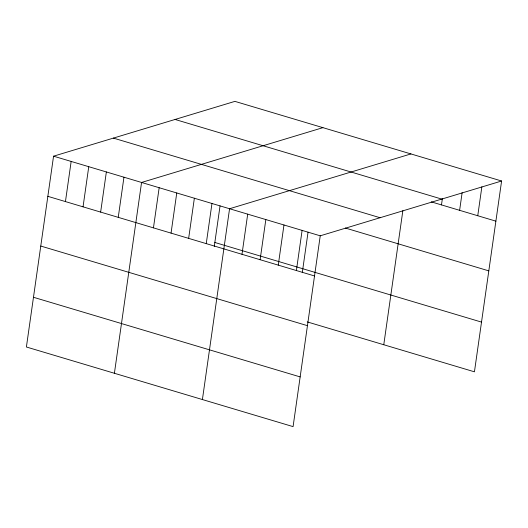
<?xml version="1.0" encoding="UTF-8"?>
<svg xmlns="http://www.w3.org/2000/svg" width="528" height="528" viewBox="0 0 528 528"><rect width="100%" height="100%" fill="white"/><g stroke="black" fill="none" stroke-linecap="round" stroke-linejoin="round"><path stroke-width="0.79" d="M501.6 181.005L234.92 101.376L53.559 156.182L26.4 346.995L293.08 426.624L320.239 235.811L501.6 181.005L474.441 371.818L307.243 321.895M65.446 201.584L71.155 161.436M83.048 206.844L88.757 166.696M100.643 212.098L106.359 171.95M118.246 217.351L123.961 177.203M114.404 373.276L141.563 182.464L322.925 127.651M153.45 227.865L159.166 187.717M171.052 233.119L176.761 192.971M188.648 238.372L194.363 198.224M206.25 243.632L211.966 203.485M214.276 246.411L220.044 205.88M202.409 399.551L229.568 208.738L410.929 153.932M241.989 254.298L247.698 214.15M260.119 259.717L265.835 219.569M278.256 265.129L283.972 224.981M296.393 270.547L302.102 230.399M302.28 272.692L308.048 232.155M383.77 344.744L402.857 210.652M441.481 204.904L442.398 198.482M459.617 210.322L462.132 192.654M477.754 215.734L481.866 186.833M175.072 119.46L441.751 199.089M431.231 201.848L495.884 221.153M113.408 138.098L380.087 217.727M345.338 228.03L488.809 270.871M53.559 156.182L320.239 235.811M214.837 242.471L481.516 322.1M47.843 196.33L314.523 275.959M40.768 246.048L307.448 325.677M33.475 297.277L300.155 376.906"/></g></svg>
